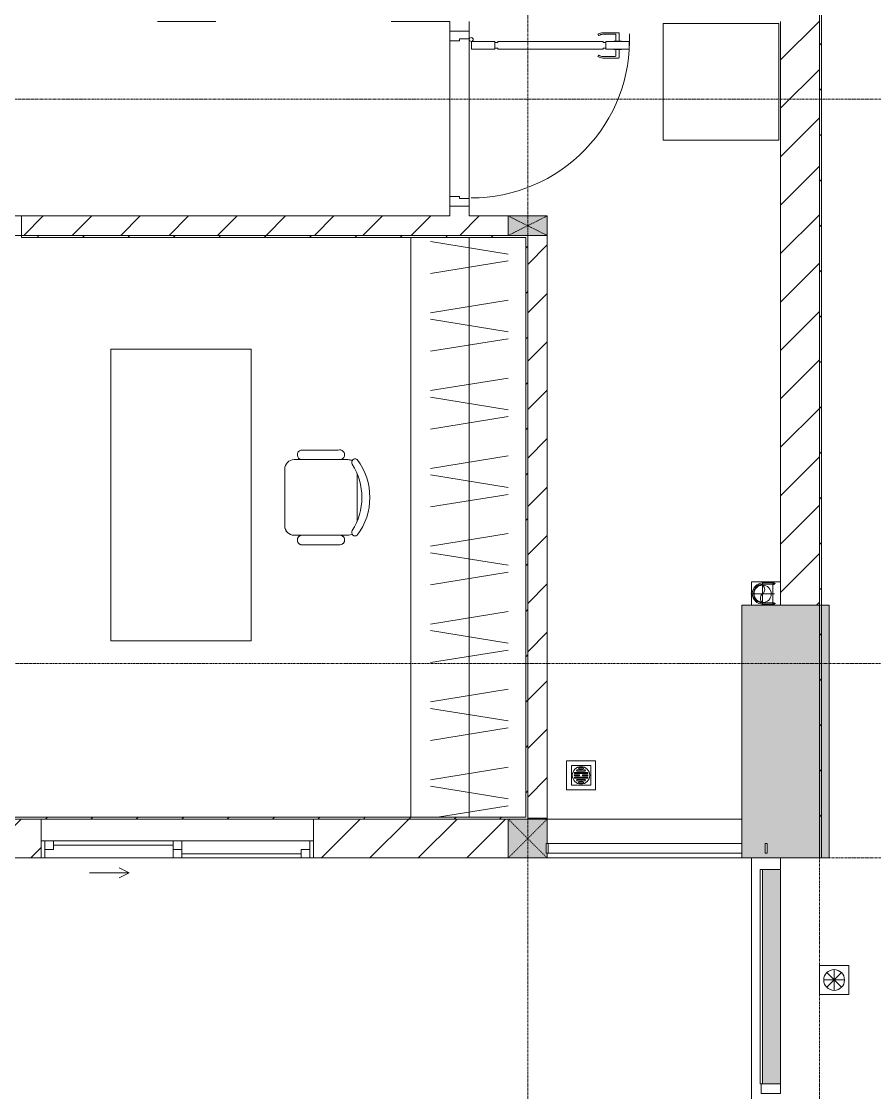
# Model space of a CAD drawing. Header units: millimetres. Extents: x -24439 to 198341, y -52871 to 149926.
# Drawn here: x 112351 to 116735, y 23331 to 28837 of the extents above; entities that cross this region are included whole.
import ezdxf

# ---------------------------------------------------------------- set-up
doc = ezdxf.new("R2010")
doc.units = ezdxf.units.MM
for name, pattern in [('Dash', [6, 3, -3]), ('Grid Line', [22.225, 12.7, -3.175, 3.175, -3.175]), ('IMPORT-CENTER _3_', [10.16, 6.35, -1.27, 1.27, -1.27])]:
    doc.linetypes.add(name, pattern=pattern)
for name, color, linetype, lineweight in [('0-1', 7, 'Continuous', 5), ('A-DETL-GENF-1', 9, 'Continuous', 9), ('A-DOOR-1', 9, 'Continuous', 9), ('A-FLOR', 192, 'Continuous', 9), ('A-FLOR-1', 9, 'Continuous', 9), ('A-FLOR-HRAL-1', 9, 'Continuous', 9), ('A-GLAZ', 151, 'Continuous', 9), ('A-GLAZ-CURT', 52, 'Continuous', 9), ('A-GLAZ-CWMG', 51, 'Continuous', 9), ('A-GLAZ-CWMG-1', 51, 'Continuous', 18), ('A-WALL', 113, 'Continuous', 9), ('A-WALL-1', 253, 'Continuous', 18), ('A-WALL-2', 9, 'Continuous', 9), ('A-WALL-3', 113, 'Continuous', 18), ('A-WALL-PATT-1', 10, 'Continuous', 9), ('A-WALL-PATT-2', 9, 'Continuous', 9), ('A-WALL-PATT-3', 111, 'Continuous', 9), ('G-IMPT', 8, 'Continuous', 9), ('G-IMPT-1', 9, 'Continuous', 9), ('G-IMPT-2', 8, 'IMPORT-CENTER _3_', 9), ('I-FURN', 30, 'Continuous', 9), ('I-FURN-1', 9, 'Continuous', 9), ('I-WALL-1', 253, 'Continuous', 18), ('I-WALL-3', 2, 'Continuous', 18), ('M-EQPM', 50, 'Continuous', 9), ('S-COLS', 52, 'Continuous', 9), ('S-COLS-1', 254, 'Continuous', 5), ('S-COLS-2', 253, 'Continuous', 18), ('S-COLS-3', 9, 'Continuous', 9), ('S-COLS-4', 52, 'Continuous', 18), ('S-COLS-5', 52, 'Dash', 9), ('S-COLS-HDLN', 52, 'Dash', 9), ('S-COLS-HDLN-1', 9, 'Dash', 9), ('S-GRID-1', 1, 'Grid Line', 9)]:
    doc.layers.add(name, color=color, linetype=linetype, lineweight=lineweight)
pattern_1 = [(45, (0, 0), (-124.4508, 124.4508), [])]
pattern_2 = [(45, (0, 0), (-116.67262, 116.67262), [])]

# ---------------------------------------------------------------- blocks, each defined once
blk = doc.blocks.new('NCV_TKTC_KET CAU_rvt-1-TKCS_MB ĐỊNH VỊ CAO ĐỘ THIẾT KẾ')
at = {"layer": 'S-COLS-1'}
h = blk.add_hatch(color=256, dxfattribs=at)
h.paths.add_polyline_path([(116502.6, 24536.9), (116502.6, 25836.9), (116052.6, 25836.9), (116052.6, 24536.9), (116182.6, 24536.9)])
h.paths.add_polyline_path([(116172.6, 24561.9), (116172.6, 24611.9), (116182.6, 24611.9), (116182.6, 24561.9)])
at = {"layer": 'A-FLOR-1'}
blk.add_line((115052.6, 24736.9), (115052.6, 24741.9), dxfattribs=at)
at = {"layer": 'S-COLS-2'}
for p, q in [((116502.6, 25836.9), (116052.6, 25836.9)), ((116052.6, 25836.9), (116052.6, 24536.9)), ((116502.6, 24536.9), (116502.6, 25836.9)), ((116052.6, 24536.9), (116502.6, 24536.9))]:
    blk.add_line(p, q, dxfattribs=at)
blk = doc.blocks.new('DOOR_CW_01 CANH MO-PANEL KINH - DIW_01-900x2200-CỬA GỖ VÂN LAMINATE-553375-TKCS_MB ĐỊNH VỊ CAO ĐỘ THIẾT KẾ')
at = {"layer": 'A-DETL-GENF-1'}
for p, q in [((-397, -182), (-397, -62)), ((-397, -62), (-357, -62)), ((-357, -62), (-357, -182)), ((-357, -182), (-397, -182)), ((-397, -196), (-391, -196)), ((-397, -738), (-397, -196)), ((-391, -196), (-391, -182)), ((-391, -182), (-363, -182)), ((-363, -182), (-363, -196)), ((-357, -196), (-363, -196)), ((-357, -196), (-357, -738)), ((-433.9, -711.2), (-427.3, -715.8)), ((-320.1, -711.2), (-326.7, -715.8)), ((-442, -737), (-442, -816.5)), ((-434, -799.5), (-434, -737)), ((-397, -738), (-391, -738)), ((-357, -752), (-397, -752)), ((-397, -752), (-397, -872)), ((-391, -752), (-391, -738)), ((-363, -752), (-391, -752)), ((-357, -738), (-363, -738)), ((-363, -738), (-363, -752)), ((-357, -872), (-357, -752)), ((-320, -799.5), (-320, -737)), ((-312, -737), (-312, -816.5)), ((-399, -820.5), (-438, -820.5)), ((-399, -803.5), (-430, -803.5)), ((-399, -792.2), (-399, -831.8)), ((-397, -792.2), (-399, -792.2)), ((-397, -792.2), (-397, -831.8)), ((-357, -792.2), (-357, -831.8)), ((-357, -792.2), (-355, -792.2)), ((-355, -792.2), (-355, -831.8)), ((-355, -803.5), (-324, -803.5)), ((-355, -820.5), (-316, -820.5)), ((-399, -831.8), (-397, -831.8)), ((-397, -872), (-357, -872)), ((-355, -831.8), (-357, -831.8))]:
    blk.add_line(p, q, dxfattribs=at)
blk.add_circle((-407, -60), 10, dxfattribs=at)
for centre, radius, start, end in [((-407, -60), 814, 268, 0), ((-397, -737), 45, 145, 180), ((-357, -737), 45, 360, 35), ((-397, -737), 37, 145, 180), ((-357, -737), 37, 0, 35), ((-438, -816.5), 4, 180, 270), ((-430, -799.5), 4, 180, 270), ((-324, -799.5), 4, 270, 0), ((-316, -816.5), 4, 270, 0)]:
    blk.add_arc(centre, radius, start, end, dxfattribs=at)
at = {"layer": 'A-DOOR-1'}
for p, q in [((-450, -50), (-450, 50)), ((-450, 50), (-400, 50)), ((-400, 50), (-400, 0)), ((400, 0), (400, 50)), ((400, 50), (450, 50)), ((450, 50), (450, -50)), ((-410, -50), (-450, -50)), ((-410, 0), (-410, -50)), ((-400, 0), (-410, 0)), ((-407, -50), (-382, -50)), ((410, 0), (400, 0)), ((410, -50), (410, 0)), ((450, -50), (410, -50))]:
    blk.add_line(p, q, dxfattribs=at)
blk = doc.blocks.new('TU DO LV A - TU DO LV A-451134-TKCS_MB ĐỊNH VỊ CAO ĐỘ THIẾT KẾ')
at = {"layer": 'I-FURN'}
for p, q in [((10, 0), (2990, 0)), ((169, -101), (104.4, -499)), ((202.5, -101), (267.1, -499)), ((404.3, -101), (468.9, -499)), ((569, -101), (504.4, -499)), ((602.5, -101), (667.1, -499)), ((804.3, -101), (868.9, -499)), ((969, -101), (904.4, -499)), ((1002.5, -101), (1067.1, -499)), ((1204.3, -101), (1268.9, -499)), ((1369, -101), (1304.4, -499)), ((1402.5, -101), (1467.1, -499)), ((1604.3, -101), (1668.9, -499)), ((1769, -101), (1704.4, -499)), ((1802.5, -101), (1867.1, -499)), ((2004.3, -101), (2068.9, -499)), ((2169, -101), (2104.4, -499)), ((2202.5, -101), (2267.1, -499)), ((2404.3, -101), (2468.9, -499)), ((2569, -101), (2504.4, -499)), ((2602.5, -101), (2667.1, -499)), ((2804.3, -101), (2868.9, -499)), ((2969, -101), (2904.4, -499)), ((10, -136.3), (68.9, -499)), ((10, -300), (2990, -300))]:
    blk.add_line(p, q, dxfattribs=at)
at = {"layer": 'I-FURN-1'}
blk.add_line((10, 0), (2990, 0), dxfattribs=at)
blk = doc.blocks.new('BAN LV A - BAN LV A_dwg_ban hoc2-348006-TKCS_MB ĐỊNH VỊ CAO ĐỘ THIẾT KẾ')
at = {"layer": 'I-FURN'}
for p, q in [((-194.4, 388.8), (-194.4, 113.4)), ((145.8, 437.4), (-145.8, 437.4)), ((194.4, 113.4), (194.4, 388.8)), ((-243, 354.4), (-243, 162)), ((194.4, 351.4), (194.4, 150.8)), ((243.7, 162), (243.7, 354.4)), ((-120.5, 64.8), (120.5, 64.8))]:
    blk.add_line(p, q, dxfattribs=at)
at = {"layer": 'I-FURN', "flags": 128}
blk.add_lwpolyline([(-737.8, 610.5), (-737.8, 1330.5), (-154.9, 1330.5), (762.2, 1330.5), (762.2, 610.5)], close=True, dxfattribs=at)
at = {"layer": 'I-FURN'}
for centre, radius, start, end in [((-145.8, 388.8), 48.6, 90, 180), ((145.8, 388.8), 48.6, 360, 90), ((-218.7, 347.3), 25.3, 343.7398, 163.7398), ((219.4, 347.3), 25.3, 16.2602, 170.7054), ((-218.7, 154.9), 25.3, 163.7398, 16.2602), ((-145.8, 113.4), 48.6, 180, 207.5844), ((145.8, 113.4), 48.6, 332.4156, 0), ((219.4, 154.9), 25.3, 189.2946, 16.2602), ((-180.2, 75.4), 17.8, 57.9726, 216.6901), ((0, 324), 324, 233.1301, 306.8699), ((0, 359.3), 318.2, 237.5758, 302.4242), ((180.2, 75.4), 17.8, 323.3099, 122.0274)]:
    blk.add_arc(centre, radius, start, end, dxfattribs=at)
blk = doc.blocks.new('BAN LV A - BAN LV A_dwg-348005-TKCS_MB ĐỊNH VỊ CAO ĐỘ THIẾT KẾ')
at = {"extrusion": (0, 0, -1), "zscale": -1, "rotation": 180}
blk.add_blockref('BAN LV A - BAN LV A_dwg_ban hoc2-348006-TKCS_MB ĐỊNH VỊ CAO ĐỘ THIẾT KẾ', (-729, 1383.7), dxfattribs=at)
blk = doc.blocks.new('BAN LV A - BAN LV A-401069-TKCS_MB ĐỊNH VỊ CAO ĐỘ THIẾT KẾ')
at = {"layer": 'I-FURN-1'}
for p, q in [((-8.8, -53.2), (1491.2, -53.2)), ((-8.8, -773.2), (-8.8, -53.2)), ((1491.2, -53.2), (1491.2, -773.2)), ((1491.2, -773.2), (-8.8, -773.2)), ((583.2, -946.3), (874.8, -946.3)), ((486, -1221.7), (486, -1029.3)), ((534.6, -1029.3), (534.6, -994.9)), ((923.4, -994.9), (923.4, -1032.3)), ((972.7, -1029.3), (972.7, -1221.7)), ((534.6, -1270.3), (534.6, -1235.9)), ((923.4, -1232.9), (923.4, -1270.3))]:
    blk.add_line(p, q, dxfattribs=at)
for centre, radius, start, end in [((583.2, -994.9), 48.6, 90, 180), ((874.8, -994.9), 48.6, 0, 90), ((510.3, -1036.4), 25.3, 16.2602, 163.7398), ((948.4, -1036.4), 25.3, 16.2602, 170.7054), ((510.3, -1228.8), 25.3, 163.7398, 343.7398), ((948.4, -1228.8), 25.3, 189.2946, 16.2602), ((548.9, -1308.3), 17.8, 119.404, 216.6901), ((583.2, -1270.3), 48.6, 180, 207.5844), ((729, -1059.7), 324, 233.1301, 306.8699), ((874.8, -1270.3), 48.6, 332.4156, 0), ((909.2, -1308.3), 17.8, 323.3099, 60.596)]:
    blk.add_arc(centre, radius, start, end, dxfattribs=at)
at = {"extrusion": (0, 0, -1), "zscale": -1, "rotation": 180}
blk.add_blockref('BAN LV A - BAN LV A_dwg-348005-TKCS_MB ĐỊNH VỊ CAO ĐỘ THIẾT KẾ', (0, 0), dxfattribs=at)
blk = doc.blocks.new('MAY GIAT - MAY GIAT_dwg-V4-TKCS_MB ĐỊNH VỊ CAO ĐỘ THIẾT KẾ')
at = {"layer": 'G-IMPT-1', "flags": 128}
blk.add_lwpolyline([(5, 596.6), (5, 2.3), (605, 2.3), (605, 596.6)], close=True, dxfattribs=at)
blk = doc.blocks.new('MAY GIAT - MAY GIAT-401071-TKCS_MB ĐỊNH VỊ CAO ĐỘ THIẾT KẾ')
at = {"layer": 'I-FURN-1'}
for p, q in [((5, -2.3), (605, -2.3)), ((5, -596.6), (5, -2.3)), ((605, -2.3), (605, -596.6)), ((605, -596.6), (5, -596.6))]:
    blk.add_line(p, q, dxfattribs=at)
at = {"extrusion": (0, 0, -1), "zscale": -1, "rotation": 180}
blk.add_blockref('MAY GIAT - MAY GIAT_dwg-V4-TKCS_MB ĐỊNH VỊ CAO ĐỘ THIẾT KẾ', (0, 0), dxfattribs=at)
blk = doc.blocks.new('Railing - 50 x 10mm-457210-TKCS_MB ĐỊNH VỊ CAO ĐỘ THIẾT KẾ')
at = {"layer": 'A-FLOR-HRAL-1'}
for p, q in [((25, 5), (-25, 5)), ((-25, 5), (-25, -5)), ((25, -5), (25, 5)), ((-25, -5), (25, -5))]:
    blk.add_line(p, q, dxfattribs=at)
blk = doc.blocks.new('Railing - Railing-641380-TKCS_MB ĐỊNH VỊ CAO ĐỘ THIẾT KẾ')
at = {"layer": 'A-FLOR-HRAL-1'}
for p, q in [((93144.1, 15351.2), (92149.1, 15351.2)), ((92149.1, 15301.2), (93144.1, 15301.2))]:
    blk.add_line(p, q, dxfattribs=at)
at = {"extrusion": (0, 0, -1), "zscale": -1, "rotation": 90.00000000000072}
for p in [(-92144.1, 15326.2), (-93269.1, 15326.2)]:
    blk.add_blockref('Railing - 50 x 10mm-457210-TKCS_MB ĐỊNH VỊ CAO ĐỘ THIẾT KẾ', p, dxfattribs=at)
blk = doc.blocks.new('G1_SOF - BO TRU - 100x200-V62-TKCS_MB ĐỊNH VỊ CAO ĐỘ THIẾT KẾ')
at = {"layer": 'S-COLS-3'}
blk.add_hatch(color=256, dxfattribs=at).paths.add_polyline_path([(-50, -100), (50, -100), (50, 100), (-50, 100)])
at = {"layer": 'S-COLS-2'}
for p, q in [((-50, 100), (50, 100)), ((-50, -100), (-50, 100)), ((50, 100), (50, -100)), ((50, -100), (-50, -100))]:
    blk.add_line(p, q, dxfattribs=at)
at = {"layer": 'S-COLS-HDLN-1'}
for p, q in [((50, -100), (-50, 100)), ((-50, -100), (50, 100))]:
    blk.add_line(p, q, dxfattribs=at)
blk = doc.blocks.new('DOOR_CW_01 CANH MO-PANEL KINH - DIG_01-900x2200-CỬA NHÔM KÍNH-400868-TKCS_MB ĐỊNH VỊ CAO ĐỘ THIẾT KẾ')
at = {"layer": 'A-DETL-GENF-1'}
for p, q in [((-399, 831.8), (-397, 831.8)), ((-399, 792.2), (-399, 831.8)), ((-397, 872), (-357, 872)), ((-397, 752), (-397, 872)), ((-397, 792.2), (-397, 831.8)), ((-357, 872), (-357, 752)), ((-357, 792.2), (-357, 831.8)), ((-355, 831.8), (-357, 831.8)), ((-355, 792.2), (-355, 831.8)), ((-442, 737), (-442, 816.5)), ((-399, 820.5), (-438, 820.5)), ((-434, 799.5), (-434, 737)), ((-399, 803.5), (-430, 803.5)), ((-397, 792.2), (-399, 792.2)), ((-357, 792.2), (-355, 792.2)), ((-355, 820.5), (-316, 820.5)), ((-355, 803.5), (-324, 803.5)), ((-320, 799.5), (-320, 737)), ((-312, 737), (-312, 816.5)), ((-433.9, 711.2), (-427.3, 715.8)), ((-357, 752), (-397, 752)), ((-397, 738), (-391, 738)), ((-397, 738), (-397, 196)), ((-363, 752), (-391, 752)), ((-391, 752), (-391, 738)), ((-363, 738), (-363, 752)), ((-357, 738), (-363, 738)), ((-357, 196), (-357, 738)), ((-320.1, 711.2), (-326.7, 715.8)), ((-397, 196), (-391, 196)), ((-357, 182), (-397, 182)), ((-397, 182), (-397, 62)), ((-391, 196), (-391, 182)), ((-391, 182), (-363, 182)), ((-357, 196), (-363, 196)), ((-363, 182), (-363, 196)), ((-357, 62), (-357, 182)), ((-397, 62), (-357, 62))]:
    blk.add_line(p, q, dxfattribs=at)
blk.add_circle((-407, 60), 10, dxfattribs=at)
for centre, radius, start, end in [((-407, 60), 814, 360, 92), ((-438, 816.5), 4, 90, 180), ((-430, 799.5), 4, 90, 180), ((-324, 799.5), 4, 360, 90), ((-316, 816.5), 4, 0, 90), ((-397, 737), 45, 180, 215), ((-397, 737), 37, 180, 215), ((-357, 737), 37, 325, 0), ((-357, 737), 45, 325, 0)]:
    blk.add_arc(centre, radius, start, end, dxfattribs=at)
at = {"layer": 'A-DOOR-1'}
for p, q in [((-410, 50), (-450, 50)), ((-450, 50), (-450, -50)), ((-410, 0), (-410, 50)), ((-400, 0), (-410, 0)), ((-407, 50), (-382, 50)), ((-400, -50), (-400, 0)), ((410, 0), (400, 0)), ((400, 0), (400, -50)), ((450, 50), (410, 50)), ((410, 50), (410, 0)), ((450, -50), (450, 50)), ((-450, -50), (-400, -50)), ((400, -50), (450, -50))]:
    blk.add_line(p, q, dxfattribs=at)
blk = doc.blocks.new('NCV_TKTC_TANG 1_rvt-1-TKCS_MB ĐỊNH VỊ CAO ĐỘ THIẾT KẾ')
at = {"layer": 'A-WALL-PATT-1'}
h = blk.add_hatch(dxfattribs=at)
h.set_pattern_fill('FP_2', color=256, style=0, pattern_type=2)
h.set_pattern_definition(pattern_1)
h.paths.add_polyline_path([(114852.6, 27736.9), (114852.6, 27836.9), (112350.9, 27836.9), (112350.9, 27736.9), (114294.6, 27736.9)])
h = blk.add_hatch(dxfattribs=at)
h.set_pattern_fill('FP_2', color=256, style=0, pattern_type=2)
h.set_pattern_definition(pattern_1)
h.paths.add_polyline_path([(115052.6, 24741.9), (115052.6, 27736.9), (114952.6, 27736.9), (114952.6, 24741.9)])
at = {"layer": 'A-WALL-PATT-2'}
h = blk.add_hatch(dxfattribs=at)
h.set_pattern_fill('FP_3', color=256, style=0, pattern_type=2)
h.set_pattern_definition(pattern_2)
h.paths.add_polyline_path([(114294.6, 27726.9), (114942.6, 27726.9), (114942.6, 27736.9), (112350.9, 27736.9), (112350.9, 27726.9), (113084.2, 27726.9)])
h.paths.add_polyline_path([(111450.9, 27726.9), (111450.9, 27736.9), (111362.6, 27736.9), (111362.6, 27726.9), (111442.9, 27726.9)])
h = blk.add_hatch(dxfattribs=at)
h.set_pattern_fill('FP_3', color=256, style=0, pattern_type=2)
h.set_pattern_definition(pattern_2)
h.paths.add_polyline_path([(114952.6, 24736.9), (114952.6, 27736.9), (114942.6, 27736.9), (114942.6, 24736.9)])
h = blk.add_hatch(dxfattribs=at)
h.set_pattern_fill('FP_3', color=256, style=0, pattern_type=2)
h.set_pattern_definition(pattern_2)
h.paths.add_polyline_path([(113852.6, 24736.9), (114942.6, 24736.9), (114942.6, 24746.9), (111352.6, 24746.9), (111352.6, 24736.9), (112452.6, 24736.9)])
at = {"layer": 'A-FLOR-1'}
for p, q in [((114552.6, 27936.9), (114552.6, 28736.9)), ((115052.6, 24741.9), (115052.6, 24736.9))]:
    blk.add_line(p, q, dxfattribs=at)
at = {"layer": 'A-WALL-1'}
for p, q in [((114552.6, 28836.9), (114552.6, 28826.9)), ((114652.6, 28786.9), (114652.6, 28836.9)), ((114652.6, 27836.9), (114652.6, 27886.9)), ((114552.6, 27846.9), (114552.6, 27836.9)), ((114852.6, 27836.9), (114652.6, 27836.9)), ((114952.6, 27736.9), (114952.6, 24741.9)), ((115052.6, 24741.9), (115052.6, 27736.9)), ((114952.6, 24741.9), (115052.6, 24741.9))]:
    blk.add_line(p, q, dxfattribs=at)
at = {"layer": 'A-WALL-2'}
for p, q in [((113050.9, 28836.9), (113350.5, 28836.9)), ((114250.5, 28836.9), (114552.6, 28836.9)), ((114552.6, 28826.9), (114552.6, 28786.9)), ((114652.6, 28746.9), (114652.6, 27926.9)), ((114552.6, 27936.9), (114552.6, 28736.9)), ((114552.6, 27886.9), (114552.6, 27846.9)), ((114552.6, 27836.9), (112350.9, 27836.9)), ((112350.9, 27736.9), (114852.6, 27736.9)), ((114852.6, 27736.9), (112350.9, 27736.9)), ((115052.9, 24736.9), (116052.6, 24736.9)), ((115052.9, 24736.9), (115052.9, 24611.9)), ((115052.9, 24561.9), (115052.9, 24536.9)), ((116052.6, 24536.9), (115052.9, 24536.9))]:
    blk.add_line(p, q, dxfattribs=at)
at = {"layer": 'I-WALL-1'}
for p, q in [((112350.9, 27736.9), (112350.9, 27726.9)), ((112350.9, 27726.9), (114942.6, 27726.9)), ((114942.6, 27726.9), (114942.6, 24746.9)), ((114952.6, 24736.9), (114952.6, 27736.9)), ((111352.6, 24736.9), (112452.6, 24736.9)), ((114942.6, 24746.9), (111362.6, 24746.9)), ((113852.6, 24736.9), (114942.6, 24736.9)), ((114942.6, 24736.9), (114952.6, 24736.9))]:
    blk.add_line(p, q, dxfattribs=at)
at = {"layer": 'A-DOOR-1', "rotation": 270.0000000000003}
blk.add_blockref('DOOR_CW_01 CANH MO-PANEL KINH - DIG_01-900x2200-CỬA NHÔM KÍNH-400868-TKCS_MB ĐỊNH VỊ CAO ĐỘ THIẾT KẾ', (114602.6, 28336.9), dxfattribs=at)
at = {"layer": 'A-DOOR-1'}
blk.add_blockref('DOOR_CW_01 CANH MO-PANEL KINH - DIW_01-900x2200-CỬA GỖ VÂN LAMINATE-553375-TKCS_MB ĐỊNH VỊ CAO ĐỘ THIẾT KẾ', (111900.9, 27786.9), dxfattribs=at)
at = {"layer": 'A-FLOR-HRAL-1'}
blk.add_blockref('Railing - Railing-641380-TKCS_MB ĐỊNH VỊ CAO ĐỘ THIẾT KẾ', (22908.5, 9260.7), dxfattribs=at)
at = {"layer": 'I-FURN-1'}
for name, p, rotation in [('MAY GIAT - MAY GIAT-401071-TKCS_MB ĐỊNH VỊ CAO ĐỘ THIẾT KẾ', (115645.9, 28222), 89.9999999999998), ('TU DO LV A - TU DO LV A-451134-TKCS_MB ĐỊNH VỊ CAO ĐỘ THIẾT KẾ', (114352.6, 24736.9), 89.9999999999999), ('BAN LV A - BAN LV A-401069-TKCS_MB ĐỊNH VỊ CAO ĐỘ THIẾT KẾ', (112757.8, 25661.2), 90.0000000000001)]:
    blk.add_blockref(name, p, dxfattribs=dict(at, rotation=rotation))
at = {"layer": 'S-COLS-3', "rotation": 90.00000000000037}
blk.add_blockref('G1_SOF - BO TRU - 100x200-V62-TKCS_MB ĐỊNH VỊ CAO ĐỘ THIẾT KẾ', (114952.6, 27786.9), dxfattribs=at)
blk = doc.blocks.new('1_FAMILY RVT - W01-WxH 1400x1400xmm-389822-TKCS_MB ĐỊNH VỊ CAO ĐỘ THIẾT KẾ')
at = {"layer": 'A-GLAZ'}
for p, q in [((248.4, 172.39), (299.2, 197.79)), ((248.4, 172.39), (299.2, 146.99)), ((248.4, 172.39), (451.6, 172.39)), ((-700, 96.19), (-700, -103.81)), ((700, 96.19), (-700, 96.19)), ((-700, 96.19), (-636.5, 96.19)), ((-680.95, 96.19), (-680.95, 7.29)), ((-636.5, 96.19), (-22.225, 96.19)), ((-636.5, 96.19), (-636.5, 51.74)), ((-636.5, 73.965), (-22.225, 73.965)), ((-22.225, 7.29), (-22.225, 96.19)), ((-22.225, 96.19), (22.225, 96.19)), ((22.225, 96.19), (680.95, 96.19)), ((22.225, 96.19), (22.225, 7.29)), ((680.95, 96.19), (700, 96.19)), ((680.95, 96.19), (680.95, 7.29)), ((700, -103.81), (700, 96.19)), ((-700, 7.29), (-680.95, 7.29)), ((-636.5, 51.74), (-680.95, 51.74)), ((-680.95, 7.29), (-22.225, 7.29)), ((22.225, 51.74), (-22.225, 51.74)), ((-22.225, 7.29), (22.225, 7.29)), ((22.225, 29.515), (636.5, 29.515)), ((22.225, 7.29), (636.5, 7.29)), ((636.5, 51.74), (636.5, 7.29)), ((680.95, 51.74), (636.5, 51.74)), ((636.5, 7.29), (700, 7.29)), ((-700, -103.81), (700, -103.81))]:
    blk.add_line(p, q, dxfattribs=at)
blk = doc.blocks.new('System Panel - Glazed-1453213-TKCS_MB ĐỊNH VỊ CAO ĐỘ THIẾT KẾ')
at = {"layer": 'A-GLAZ-CURT'}
for p, q in [((550, 6), (-550, 6)), ((-550, 6), (-550, -6)), ((550, -6), (550, 6)), ((-550, -6), (550, -6))]:
    blk.add_line(p, q, dxfattribs=at)
blk = doc.blocks.new('Rectangular Mullion - 50 x 100mm-1453209-TKCS_MB ĐỊNH VỊ CAO ĐỘ THIẾT KẾ')
at = {"layer": 'A-GLAZ-CWMG'}
blk.add_hatch(color=256, dxfattribs=at).paths.add_polyline_path([(116252.6, 23376.9), (116252.6, 24476.9), (116158.6, 24476.9), (116158.6, 23376.9)])
for p in [(116158.6, 24476.9), (116252.6, 23376.9)]:
    blk.add_line(p, (116252.6, 24476.9), dxfattribs=at)
blk = doc.blocks.new('Rectangular Mullion - 50 x 100mm-1286804-TKCS_MB ĐỊNH VỊ CAO ĐỘ THIẾT KẾ')
at = {"layer": 'A-GLAZ-CWMG-1'}
for p, q in [((-25, 0), (25, 0)), ((-25, -100), (-25, 0)), ((25, 0), (25, -100)), ((25, -100), (-25, -100))]:
    blk.add_line(p, q, dxfattribs=at)
blk = doc.blocks.new('TKTC_XREF_251221_MB TANG 1 - TKTC_XREF_260130_MB TANG 1_dwg_FD-4202110-TKCS_MB ĐỊNH VỊ CAO ĐỘ THIẾT KẾ')
at = {"layer": 'G-IMPT'}
for p, q in [((53.3, 0), (-53.3, 0)), ((-37.7, 37.7), (37.7, -37.7)), ((37.7, 37.7), (-37.7, -37.7)), ((0, 53.3), (0, -53.3))]:
    blk.add_line(p, q, dxfattribs=at)
at = {"layer": 'G-IMPT', "flags": 128}
blk.add_lwpolyline([(-75, -75), (75, -75), (75, 75), (-75, 75)], close=True, dxfattribs=at)
at = {"layer": 'G-IMPT'}
blk.add_circle((0, 0), 53.3, dxfattribs=at)
blk = doc.blocks.new('TKTC_XREF_251221_MB TANG 1 - TKTC_XREF_260130_MB TANG 1_dwg_THU NUOC - THU NUOC-444531-TKCS_MB TẦNG 1-4202124-TKCS_MB ĐỊNH VỊ CAO ĐỘ THIẾT KẾ')
at = {"layer": 'M-EQPM'}
for p, q in [((-23.3, 10.8), (40.9, 10.8)), ((40.9, 4.8), (-23.3, 4.8)), ((-11, 23.3), (28.5, 23.3)), ((28.5, 17.3), (-11, 17.3)), ((-1.1, 35.6), (18.5, 35.6)), ((18.5, 29.6), (-1.1, 29.6)), ((-23.3, -13.6), (40.9, -13.6)), ((40.9, -19.6), (-23.3, -19.6)), ((-11, -26.1), (28.5, -26.1)), ((28.5, -32.1), (-11, -32.1)), ((-1.1, -38.5), (18.5, -38.5)), ((18.5, -44.5), (-1.1, -44.5))]:
    blk.add_line(p, q, dxfattribs=at)
at = {"layer": 'M-EQPM', "flags": 128}
for points in [[(83.7, -79.4), (83.7, 70.6), (-66.3, 70.6), (-66.3, -79.4)], [(58.7, -54.4), (58.7, 45.6), (-41.3, 45.6), (-41.3, -54.4)]]:
    blk.add_lwpolyline(points, close=True, dxfattribs=at)
for points in [[(-23.3, -1.2), (0.7, -1.2), (0.7, -7.2), (-23.3, -7.2)], [(40.9, -7.2), (16.7, -7.2), (16.7, -1.2), (40.9, -1.2)]]:
    blk.add_lwpolyline(points, dxfattribs=at)
at = {"layer": 'M-EQPM'}
for centre, radius, start, end in [((8.7, -4.4), 45, 360, 180), ((8.7, -4.4), 45, 360, 180), ((-23.3, 7.8), 3, 90, 270), ((-11, 20.3), 3, 90, 270), ((-1.1, 32.6), 3, 90, 270), ((18.5, 32.6), 3, 270, 90), ((28.5, 20.3), 3, 270, 90), ((40.9, 7.8), 3, 270, 90), ((8.7, -4.4), 45, 180, 360), ((8.7, -4.4), 45, 180, 360), ((-23.3, -4.2), 3, 90, 270), ((-23.3, -16.6), 3, 90, 270), ((-11, -29.1), 3, 90, 270), ((-1.1, -41.5), 3, 90, 270), ((18.5, -41.5), 3, 270, 90), ((28.5, -29.1), 3, 270, 90), ((40.9, -4.2), 3, 270, 90), ((40.9, -16.6), 3, 270, 90)]:
    blk.add_arc(centre, radius, start, end, dxfattribs=at)
blk = doc.blocks.new('TKTC_XREF_251221_MB TANG 1 - TKTC_XREF_260130_MB TANG 1_dwg_CUM U_DN100-4202112-TKCS_MB ĐỊNH VỊ CAO ĐỘ THIẾT KẾ')
at = {"layer": 'G-IMPT'}
blk.add_hatch(color=256, dxfattribs=at).paths.add_polyline_path([(0, 61), (0, 57), (14.8, 55.1), (28.5, 49.4), (40.3, 40.3), (49.4, 28.5), (55.1, 14.8), (57, 0), (55.1, -14.8), (49.4, -28.5), (40.3, -40.3), (28.5, -49.4), (14.8, -55.1), (0, -57), (0, -61), (15.8, -58.9), (30.5, -52.8), (43.1, -43.1), (52.8, -30.5), (58.9, -15.8), (61, 0), (58.9, 15.8), (52.8, 30.5), (43.1, 43.1), (30.5, 52.8), (15.8, 58.9)])
for p, q in [((-79.1, 66.6), (-79.1, 63.4)), ((-76.6, 66.6), (-76.6, 63.4)), ((-74.6, 66.6), (-74.6, 63.4)), ((-72.7, 69.3), (-72.7, 60.7)), ((-66.9, 67.9), (-71.7, 67.9)), ((-66.9, 62.1), (-71.7, 62.1)), ((-65, 69), (0, 69)), ((-79.1, -63.4), (-79.1, -66.6)), ((-76.6, -63.4), (-76.6, -66.6)), ((-74.6, -63.4), (-74.6, -66.6)), ((-72.7, -60.7), (-72.7, -69.3)), ((-66.9, -62.1), (-71.7, -62.1)), ((-66.9, -67.9), (-71.7, -67.9)), ((-65, -69), (0, -69))]:
    blk.add_line(p, q, dxfattribs=at)
at = {"layer": 'G-IMPT', "flags": 128}
for points in [[(-71.7, 59.2), (-66.9, 59.2), (-66.9, 70.8), (-71.7, 70.8)], [(-66.9, 70.8), (-66.9, 72.7), (-65, 72.7), (-65, 57.3), (-66.9, 57.3), (-66.9, 59.2)], [(-72.7, 67.6), (-78.1, 67.6), (-78.1, 62.4), (-72.7, 62.4)], [(-65, 61), (0, 61), (0, 57)], [(-72.7, -62.4), (-78.1, -62.4), (-78.1, -67.6), (-72.7, -67.6)], [(-71.7, -70.8), (-66.9, -70.8), (-66.9, -59.2), (-71.7, -59.2)], [(-66.9, -59.2), (-66.9, -57.3), (-65, -57.3), (-65, -72.7), (-66.9, -72.7), (-66.9, -70.8)], [(-65, -61), (0, -61), (0, -57)]]:
    blk.add_lwpolyline(points, dxfattribs=at)
at = {"layer": 'G-IMPT'}
for centre, radius, start, end in [((-71.1, 69.3), 1.56, 112.61986, 247.38014), ((-78.1, 66.6), 0.96, 90, 180), ((-78.1, 63.4), 0.96, 180, 270), ((-67.9, 65), 4.8, 143.1301, 216.8699), ((-71.1, 60.7), 1.56, 112.61986, 247.38014), ((0, 0), 69, 270, 90), ((0, 0), 61, 270, 90), ((0, 0), 57, 270, 90), ((-78.1, -63.4), 0.96, 90, 180), ((-78.1, -66.6), 0.96, 180, 270), ((-71.1, -60.7), 1.56, 112.61986, 247.38014), ((-67.9, -65), 4.8, 143.1301, 216.8699), ((-71.1, -69.3), 1.56, 112.61986, 247.38014)]:
    blk.add_arc(centre, radius, start, end, dxfattribs=at)
blk = doc.blocks.new('TKTC_XREF_251221_MB TANG 1 - TKTC_XREF_260130_MB TANG 1_dwg_$cc-V248-TKCS_MB ĐỊNH VỊ CAO ĐỘ THIẾT KẾ')
at = {"layer": 'G-IMPT'}
blk.add_circle((0, 0), 0.5, dxfattribs=at)
for centre, radius, start, end in [((0, 0), 0.5, 90, 270), ((0.188, 0.25), 0.313, 126.8699, 233.1301), ((-0.188, -0.25), 0.313, 306.8699, 53.1301)]:
    blk.add_arc(centre, radius, start, end, dxfattribs=at)
at = {"layer": 'G-IMPT-2'}
for p, q in [((0, -0.673), (0, 0.638)), ((-0.673, 0), (0.673, 0))]:
    blk.add_line(p, q, dxfattribs=at)
blk = doc.blocks.new('TKTC_XREF_251221_MB TANG 1 - TKTC_XREF_260130_MB TANG 1_dwg-4202109-TKCS_MB ĐỊNH VỊ CAO ĐỘ THIẾT KẾ')
at = {"layer": 'G-IMPT'}
blk.add_line((-87049.1, -376809.7), (-87049.1, -379859.7), dxfattribs=at)
at = {"layer": 'G-IMPT', "flags": 128}
for points in [[(-87049.1, -375509.7), (-87049.1, -375390.4), (-86939.2, -375390.4), (-86939.2, -375509.7)], [(-86939.2, -375509.7), (-86939.2, -375390.1), (-86899.2, -375390.1), (-86899.2, -375509.7)]]:
    blk.add_lwpolyline(points, dxfattribs=at)
at = {"extrusion": (0, 0, -1), "xscale": 90.00000000005102, "yscale": 90.00000000005102, "zscale": -90.00000000005102, "rotation": 180.3740267799382}
blk.add_blockref('TKTC_XREF_251221_MB TANG 1 - TKTC_XREF_260130_MB TANG 1_dwg_$cc-V248-TKCS_MB ĐỊNH VỊ CAO ĐỘ THIẾT KẾ', (86992, -375452.3), dxfattribs=at)
at = {"xscale": 0.7894736842105242, "yscale": 0.7894736842105242, "zscale": 0.7894736842105242, "rotation": 180}
blk.add_blockref('TKTC_XREF_251221_MB TANG 1 - TKTC_XREF_260130_MB TANG 1_dwg_CUM U_DN100-4202112-TKCS_MB ĐỊNH VỊ CAO ĐỘ THIẾT KẾ', (-86990.5, -375450.6), dxfattribs=at)
at = {"extrusion": (0, 0, -1), "zscale": -1}
for name, p in [('TKTC_XREF_251221_MB TANG 1 - TKTC_XREF_260130_MB TANG 1_dwg_THU NUOC - THU NUOC-444531-TKCS_MB TẦNG 1-4202124-TKCS_MB ĐỊNH VỊ CAO ĐỘ THIẾT KẾ', (87916, -376380.4)), ('TKTC_XREF_251221_MB TANG 1 - TKTC_XREF_260130_MB TANG 1_dwg_FD-4202110-TKCS_MB ĐỊNH VỊ CAO ĐỘ THIẾT KẾ', (86624.2, -377436.7))]:
    blk.add_blockref(name, p, dxfattribs=at)
blk = doc.blocks.new('TKTC_XREF_251221_MB TANG 1 - TKTC_XREF_251221_MB TANG 1-2038492-TKCS_MB ĐỊNH VỊ CAO ĐỘ THIẾT KẾ')
blk.add_blockref('TKTC_XREF_251221_MB TANG 1 - TKTC_XREF_260130_MB TANG 1_dwg-4202109-TKCS_MB ĐỊNH VỊ CAO ĐỘ THIẾT KẾ', (169499.1, 384109.7))
blk = doc.blocks.new('G1_SOF - BO TRU - 200x200-3050151-TKCS_MB ĐỊNH VỊ CAO ĐỘ THIẾT KẾ')
at = {"layer": 'S-COLS-HDLN'}
for p, q in [((-100, 100), (100, -100)), ((100, 100), (-100, -100))]:
    blk.add_line(p, q, dxfattribs=at)

msp = doc.modelspace()

# ---------------------------------------------------------------- hatches: boundary and pattern name
at = {"layer": 'A-WALL-PATT-3'}
h = msp.add_hatch(dxfattribs=at)
h.set_pattern_fill('FP_8', color=256, style=0, pattern_type=2)
h.set_pattern_definition(pattern_2)
h.paths.add_polyline_path([(116462.6, 24536.8), (116462.6, 33536.9), (116452.6, 33536.9), (116452.6, 24536.8)])
h = msp.add_hatch(dxfattribs=at)
h.set_pattern_fill('FP_1', color=256, style=0, pattern_type=2)
h.set_pattern_definition(pattern_1)
h.paths.add_polyline_path([(116452.6, 25836.9), (116452.6, 28836.9), (116252.6, 28836.9), (116252.6, 25836.9)])
h.paths.add_polyline_path([(116452.6, 29036.9), (116452.6, 32237), (116252.6, 32237), (116252.6, 29036.9)])
h = msp.add_hatch(dxfattribs=at)
h.set_pattern_fill('FP_1', color=256, style=0, pattern_type=2)
h.set_pattern_definition(pattern_1)
h.paths.add_polyline_path([(114852.6, 24536.9), (114852.6, 24736.9), (113852.6, 24736.9), (113852.6, 24536.9), (114294.6, 24536.9)])
h.paths.add_polyline_path([(111452.6, 24536.9), (112452.6, 24536.9), (112452.6, 24736.9), (111452.6, 24736.9)])
at = {"layer": 'S-COLS-1'}
msp.add_hatch(color=256, dxfattribs=at).paths.add_polyline_path([(114852.6, 24536.9), (115052.6, 24536.9), (115052.6, 24561.9), (115047.6, 24561.9), (115047.6, 24611.9), (115052.6, 24611.9), (115052.6, 24736.9), (114852.6, 24736.9)])

# ---------------------------------------------------------------- linework, layer by layer
at = {"layer": 'A-FLOR'}
for p, q in [((116102.6, 21486.9), (116102.6, 24536.9)), ((116252.6, 24536.9), (116252.6, 24476.9))]:
    msp.add_line(p, q, dxfattribs=at)
at = {"layer": 'A-WALL'}
msp.add_line((114852.6, 24536.9), (114852.6, 24736.9), dxfattribs=at)
at = {"layer": 'A-WALL-3'}
for p, q in [((116252.6, 28836.9), (116252.6, 25836.9)), ((116452.6, 25836.9), (116452.6, 28836.9)), ((116252.6, 25836.9), (116452.6, 25836.9)), ((112452.6, 24736.9), (111452.6, 24736.9)), ((114852.6, 24736.9), (113852.6, 24736.9)), ((111452.6, 24536.9), (112452.6, 24536.9)), ((113852.6, 24536.9), (114852.6, 24536.9))]:
    msp.add_line(p, q, dxfattribs=at)
at = {"layer": 'I-WALL-3'}
for p, q in [((116452.6, 33546.9), (116452.6, 24536.8)), ((116462.6, 24536.8), (116462.6, 33536.9))]:
    msp.add_line(p, q, dxfattribs=at)
at = {"layer": 'S-COLS'}
msp.add_line((114852.6, 24736.9), (114852.6, 24536.9), dxfattribs=at)
at = {"layer": 'S-COLS-4'}
for p, q in [((115052.6, 24736.9), (114852.6, 24736.9)), ((115052.6, 24611.9), (115052.6, 24736.9)), ((115052.6, 24536.9), (115052.6, 24561.9)), ((114852.6, 24536.9), (115052.6, 24536.9))]:
    msp.add_line(p, q, dxfattribs=at)
at = {"layer": 'S-GRID-1'}
for p, q in [((114952.6, 20960.6), (114952.6, 80482.7)), ((116452.6, 20960.6), (116452.6, 80482.7)), ((131551.8, 28436.9), (29351.8, 28436.9)), ((128757.8, 25536.9), (32145.8, 25536.9)), ((131551.8, 24536.9), (29351.8, 24536.9))]:
    msp.add_line(p, q, dxfattribs=at)

# ---------------------------------------------------------------- block references
at = {"layer": '0-1'}
for name in ['NCV_TKTC_KET CAU_rvt-1-TKCS_MB ĐỊNH VỊ CAO ĐỘ THIẾT KẾ', 'NCV_TKTC_TANG 1_rvt-1-TKCS_MB ĐỊNH VỊ CAO ĐỘ THIẾT KẾ']:
    msp.add_blockref(name, (0, 0), dxfattribs=at)
at = {"layer": 'A-GLAZ', "rotation": 180}
msp.add_blockref('1_FAMILY RVT - W01-WxH 1400x1400xmm-389822-TKCS_MB ĐỊNH VỊ CAO ĐỘ THIẾT KẾ', (113152.6, 24633.1), dxfattribs=at)
at = {"layer": 'A-GLAZ-CURT', "rotation": 269.9999999999998}
msp.add_blockref('System Panel - Glazed-1453213-TKCS_MB ĐỊNH VỊ CAO ĐỘ THIẾT KẾ', (116152.6, 23926.9), dxfattribs=at)
at = {"layer": 'A-GLAZ-CWMG'}
msp.add_blockref('Rectangular Mullion - 50 x 100mm-1453209-TKCS_MB ĐỊNH VỊ CAO ĐỘ THIẾT KẾ', (0, 0), dxfattribs=at)
at = {"layer": 'A-GLAZ-CWMG', "extrusion": (0, 0, -1), "rotation": 270.0000000000002}
msp.add_blockref('Rectangular Mullion - 50 x 100mm-1286804-TKCS_MB ĐỊNH VỊ CAO ĐỘ THIẾT KẾ', (-116152.6, 23351.9), dxfattribs=at)
at = {"layer": 'M-EQPM'}
msp.add_blockref('TKTC_XREF_251221_MB TANG 1 - TKTC_XREF_251221_MB TANG 1-2038492-TKCS_MB ĐỊNH VỊ CAO ĐỘ THIẾT KẾ', (33652.6, 17236.9), dxfattribs=at)
at = {"layer": 'S-COLS-5'}
msp.add_blockref('G1_SOF - BO TRU - 200x200-3050151-TKCS_MB ĐỊNH VỊ CAO ĐỘ THIẾT KẾ', (114952.6, 24636.9), dxfattribs=at)

doc.saveas('drawing.dxf')
